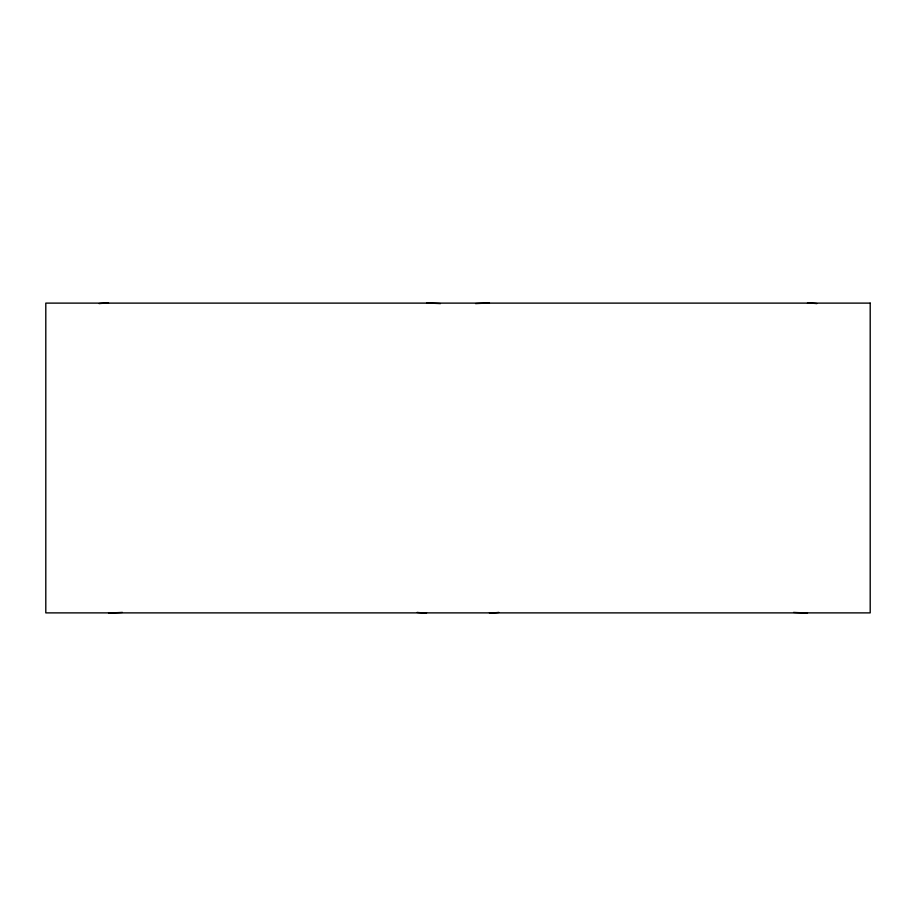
<?xml version="1.0" encoding="UTF-8"?>
<svg xmlns="http://www.w3.org/2000/svg" width="916" height="916" viewBox="0 0 916 916"><rect width="100%" height="100%" fill="white"/><g stroke="black" fill="none" stroke-linecap="round" stroke-linejoin="round"><path stroke-width="1.37" d="M426.57 612.861A44.918 4.557 -5.9 0 1 417.135 612.403M426.57 303.162A44.918 4.557 5.9 0 1 440.436 303.608M122.412 612.403A44.918 4.557 -5.9 0 1 108.535 612.861M99.111 303.608A44.918 4.557 5.9 0 1 108.535 303.162M498.865 612.403A44.918 4.557 5.9 0 1 489.43 612.861M475.564 303.608A44.918 4.557 -5.9 0 1 489.43 303.162M807.465 612.861A44.918 4.557 5.9 0 1 793.588 612.403M807.465 303.162A44.918 4.557 -5.9 0 1 816.889 303.608M870.2 303.116L45.8 303.116L45.8 612.884L870.2 612.884L870.2 303.116"/></g></svg>
